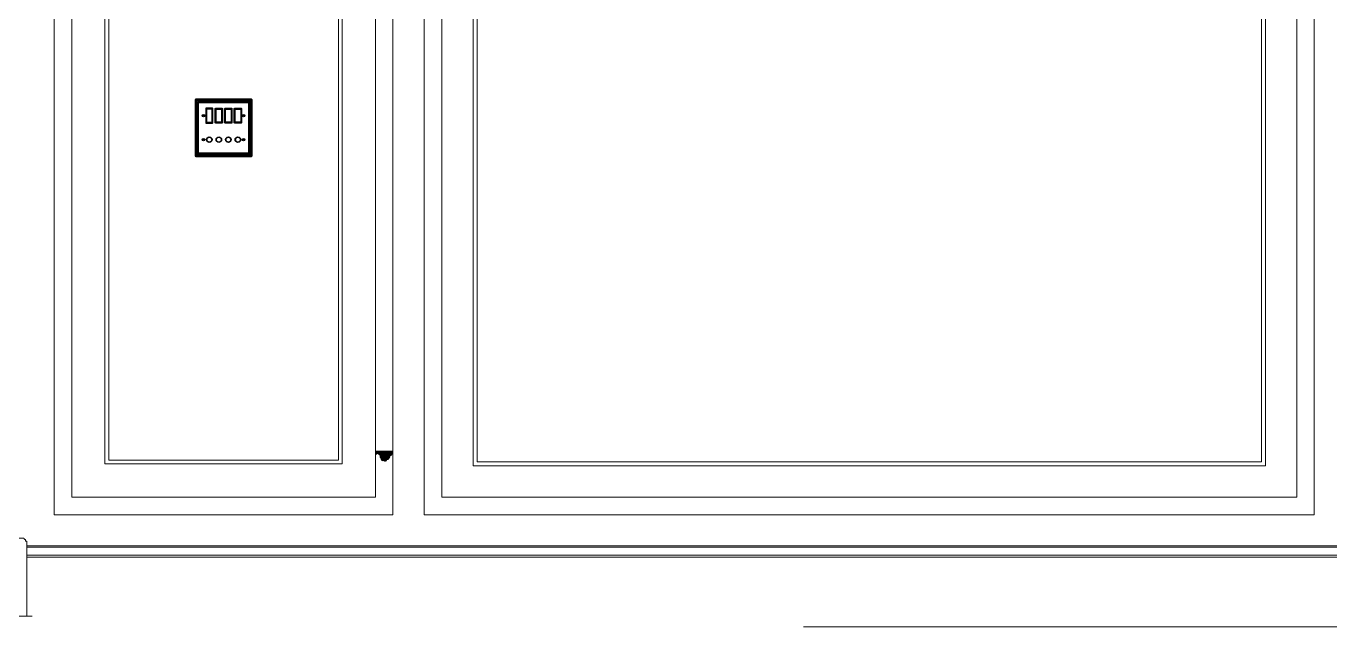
# Model space of a CAD drawing. Header units: inches. Extents: x -20583 to 399182, y -24453 to 525552.
# Drawn here: x 44933 to 48268, y 32907 to 34444 of the extents above; entities that cross this region are included whole.
import ezdxf

# ---------------------------------------------------------------- set-up
doc = ezdxf.new("R2010")
doc.units = ezdxf.units.IN
doc.header["$LTSCALE"] = 1000
doc.header["$MEASUREMENT"] = 0
doc.linetypes.add('DASHED', pattern=[0.75, 0.5, -0.25])
doc.linetypes.add('HIDDEN', pattern=[0.375, 0.25, -0.125])
for name, color, linetype in [('A-Hidden', 8, 'HIDDEN'), ('Layer1', 1, 'Continuous'), ('Layer7', 8, 'Continuous'), ('WOOD', 23, 'Continuous'), ('WOOD 01', 34, 'Continuous')]:
    doc.layers.add(name, color=color, linetype=linetype)
for name, color, linetype, lineweight in [('DIM 2', 3, 'Continuous', 18), ('Fabric', 253, 'Continuous', 0), ('GRC', 41, 'Continuous', 0)]:
    doc.layers.add(name, color=color, linetype=linetype, lineweight=lineweight)

# ---------------------------------------------------------------- blocks, each defined once
blk = doc.blocks.new('8 gang wandsworth')
at = {"layer": 'Layer7', "color": 1}
for p, q in [((88639.5, 79187.6), (88646.1, 79187.6)), ((88639.5, 79187), (88646.1, 79187)), ((88748.6, 79187.6), (88742, 79187.6)), ((88748.6, 79187), (88742, 79187)), ((88639.5, 79126.4), (88646.1, 79126.4)), ((88639.5, 79125.9), (88646.1, 79125.9)), ((88748.6, 79126.4), (88742, 79126.4)), ((88748.6, 79125.9), (88742, 79125.9))]:
    blk.add_line(p, q, dxfattribs=at)
for points in [[(88623.1, 79083.3), (88765.1, 79083.3, 0.414214), (88767.1, 79085.3), (88767.1, 79227.3, 0.414214), (88765.1, 79229.3), (88623.1, 79229.3, 0.414214), (88621.1, 79227.3), (88621.1, 79085.3, 0.414214)], [(88630.1, 79222.8), (88758.1, 79222.8, -0.414214), (88760.1, 79220.8), (88760.1, 79091.8, -0.414214), (88758.1, 79089.8), (88630.1, 79089.8, -0.414214), (88628.1, 79091.8), (88628.1, 79220.8, -0.414214)], [(88665.7, 79206.4), (88649.3, 79206.4, 0.414214), (88648.3, 79205.4), (88648.3, 79169.4, 0.414214), (88649.3, 79168.4), (88665.7, 79168.4, 0.414214), (88666.7, 79169.4), (88666.7, 79205.4, 0.414214)], [(88673.7, 79206.4), (88690.1, 79206.4, -0.414214), (88691.1, 79205.4), (88691.1, 79169.4, -0.414214), (88690.1, 79168.4), (88673.7, 79168.4, -0.414214), (88672.7, 79169.4), (88672.7, 79205.4, -0.414214)], [(88698.1, 79206.4), (88714.5, 79206.4, -0.414214), (88715.5, 79205.4), (88715.5, 79169.4, -0.414214), (88714.5, 79168.4), (88698.1, 79168.4, -0.414214), (88697.1, 79169.4), (88697.1, 79205.4, -0.414214)], [(88722.5, 79206.4), (88738.9, 79206.4, -0.414214), (88739.9, 79205.4), (88739.9, 79169.4, -0.414214), (88738.9, 79168.4), (88722.5, 79168.4, -0.414214), (88721.5, 79169.4), (88721.5, 79205.4, -0.414214)]]:
    blk.add_lwpolyline(points, format="xyb", close=True, dxfattribs=at)
for points in [[(88623.1, 79085.3), (88765.1, 79085.3), (88765.1, 79227.3), (88623.1, 79227.3)], [(88630.1, 79220.8), (88758.1, 79220.8), (88758.1, 79091.8), (88630.1, 79091.8)], [(88664.7, 79204.4), (88650.3, 79204.4), (88650.3, 79170.4), (88664.7, 79170.4)], [(88674.7, 79204.4), (88689.1, 79204.4), (88689.1, 79170.4), (88674.7, 79170.4)], [(88699.1, 79204.4), (88713.5, 79204.4), (88713.5, 79170.4), (88699.1, 79170.4)], [(88723.5, 79204.4), (88737.9, 79204.4), (88737.9, 79170.4), (88723.5, 79170.4)]]:
    blk.add_lwpolyline(points, close=True, dxfattribs=at)
for centre, radius in [((88625.3, 79221.2), 1.74), ((88625.3, 79217.7), 1.74), ((88625.3, 79214.2), 1.74), ((88625.3, 79210.7), 1.74), ((88625.6, 79225), 1.74), ((88629.1, 79225), 1.74), ((88632.6, 79225), 1.74), ((88636.1, 79225), 1.74), ((88639.6, 79225), 1.74), ((88643.1, 79225), 1.74), ((88646.6, 79225), 1.74), ((88650.2, 79225), 1.74), ((88653.7, 79225), 1.74), ((88657.2, 79225), 1.74), ((88660.7, 79225), 1.74), ((88664.2, 79225), 1.74), ((88667.7, 79225), 1.74), ((88671.2, 79225), 1.74), ((88674.7, 79225), 1.74), ((88678.3, 79225), 1.74), ((88681.8, 79225), 1.74), ((88685.3, 79225), 1.74), ((88688.8, 79225), 1.74), ((88692.3, 79225), 1.74), ((88695.8, 79225), 1.74), ((88699.3, 79225), 1.74), ((88702.9, 79225), 1.74), ((88706.4, 79225), 1.74), ((88709.9, 79225), 1.74), ((88713.4, 79225), 1.74), ((88716.9, 79225), 1.74), ((88720.4, 79225), 1.74), ((88723.9, 79225), 1.74), ((88727.4, 79225), 1.74), ((88731, 79225), 1.74), ((88734.5, 79225), 1.74), ((88738, 79225), 1.74), ((88741.5, 79225), 1.74), ((88745, 79225), 1.74), ((88748.5, 79225), 1.74), ((88752, 79225), 1.74), ((88755.5, 79225), 1.74), ((88759.1, 79225), 1.74), ((88762.6, 79225), 1.74), ((88762.8, 79221.2), 1.74), ((88762.8, 79217.7), 1.74), ((88762.8, 79214.2), 1.74), ((88762.8, 79210.7), 1.74), ((88625.3, 79207.2), 1.74), ((88625.3, 79203.7), 1.74), ((88625.3, 79200.2), 1.74), ((88625.3, 79196.7), 1.74), ((88625.3, 79193.1), 1.74), ((88625.3, 79189.6), 1.74), ((88625.3, 79186.1), 1.74), ((88625.3, 79182.6), 1.74), ((88625.3, 79179.1), 1.74), ((88625.3, 79175.6), 1.74), ((88642.8, 79187.3), 3.3), ((88745.3, 79187.3), 3.3), ((88762.8, 79207.2), 1.74), ((88762.8, 79203.7), 1.74), ((88762.8, 79200.2), 1.74), ((88762.8, 79196.7), 1.74), ((88762.8, 79193.1), 1.74), ((88762.8, 79189.6), 1.74), ((88762.8, 79186.1), 1.74), ((88762.8, 79182.6), 1.74), ((88762.8, 79179.1), 1.74), ((88762.8, 79175.6), 1.74), ((88625.3, 79172.1), 1.74), ((88625.3, 79168.6), 1.74), ((88625.3, 79165), 1.74), ((88625.3, 79161.5), 1.74), ((88625.3, 79158), 1.74), ((88625.3, 79154.5), 1.74), ((88625.3, 79151), 1.74), ((88625.3, 79147.5), 1.74), ((88625.3, 79144), 1.74), ((88762.8, 79172.1), 1.74), ((88762.8, 79168.6), 1.74), ((88762.8, 79165), 1.74), ((88762.8, 79161.5), 1.74), ((88762.8, 79158), 1.74), ((88762.8, 79154.5), 1.74), ((88762.8, 79151), 1.74), ((88762.8, 79147.5), 1.74), ((88762.8, 79144), 1.74), ((88625.3, 79140.5), 1.74), ((88625.3, 79136.9), 1.74), ((88625.3, 79133.4), 1.74), ((88625.3, 79129.9), 1.74), ((88625.3, 79126.4), 1.74), ((88625.3, 79122.9), 1.74), ((88625.3, 79119.4), 1.74), ((88625.3, 79115.9), 1.74), ((88625.3, 79112.3), 1.74), ((88625.3, 79108.8), 1.74), ((88642.8, 79126.1), 3.3), ((88657.5, 79126), 7.21), ((88657.5, 79126), 6.21), ((88681.9, 79126), 7.21), ((88681.9, 79126), 6.21), ((88706.3, 79126), 7.21), ((88706.3, 79126), 6.21), ((88730.7, 79126), 7.21), ((88730.7, 79126), 6.21), ((88745.3, 79126.1), 3.3), ((88762.8, 79140.5), 1.74), ((88762.8, 79136.9), 1.74), ((88762.8, 79133.4), 1.74), ((88762.8, 79129.9), 1.74), ((88762.8, 79126.4), 1.74), ((88762.8, 79122.9), 1.74), ((88762.8, 79119.4), 1.74), ((88762.8, 79115.9), 1.74), ((88762.8, 79112.3), 1.74), ((88762.8, 79108.8), 1.74), ((88625.3, 79105.3), 1.74), ((88625.3, 79101.8), 1.74), ((88625.3, 79098.3), 1.74), ((88625.3, 79094.8), 1.74), ((88625.3, 79091.3), 1.74), ((88625.3, 79087.8), 1.74), ((88629.1, 79087.5), 1.74), ((88632.6, 79087.5), 1.74), ((88636.1, 79087.5), 1.74), ((88639.6, 79087.5), 1.74), ((88643.1, 79087.5), 1.74), ((88646.6, 79087.5), 1.74), ((88650.2, 79087.5), 1.74), ((88653.7, 79087.5), 1.74), ((88657.2, 79087.5), 1.74), ((88660.7, 79087.5), 1.74), ((88664.2, 79087.5), 1.74), ((88667.7, 79087.5), 1.74), ((88671.2, 79087.5), 1.74), ((88674.7, 79087.5), 1.74), ((88678.3, 79087.5), 1.74), ((88681.8, 79087.5), 1.74), ((88685.3, 79087.5), 1.74), ((88688.8, 79087.5), 1.74), ((88692.3, 79087.5), 1.74), ((88695.8, 79087.5), 1.74), ((88699.3, 79087.5), 1.74), ((88702.9, 79087.5), 1.74), ((88706.4, 79087.5), 1.74), ((88709.9, 79087.5), 1.74), ((88713.4, 79087.5), 1.74), ((88716.9, 79087.5), 1.74), ((88720.4, 79087.5), 1.74), ((88723.9, 79087.5), 1.74), ((88727.4, 79087.5), 1.74), ((88731, 79087.5), 1.74), ((88734.5, 79087.5), 1.74), ((88738, 79087.5), 1.74), ((88741.5, 79087.5), 1.74), ((88745, 79087.5), 1.74), ((88748.5, 79087.5), 1.74), ((88752, 79087.5), 1.74), ((88755.5, 79087.5), 1.74), ((88759.1, 79087.5), 1.74), ((88762.8, 79105.3), 1.74), ((88762.8, 79101.8), 1.74), ((88762.8, 79098.3), 1.74), ((88762.8, 79094.8), 1.74), ((88762.8, 79091.3), 1.74), ((88762.8, 79087.8), 1.74)]:
    blk.add_circle(centre, radius, dxfattribs=at)
blk = doc.blocks.new('RMF1342 sect')
at = {"layer": 'GRC', "lineweight": 0}
h = blk.add_hatch(dxfattribs=at)
h.set_pattern_fill('ANSI31,_O', color=256, scale=20)
h.set_pattern_definition([(45, (0, 0), (-1.76776695, 1.76776695), [])])
edge = h.paths.add_edge_path()
edge.add_line((-2713.2, -6244.9), (-2713.2, -6289.9))
edge.add_line((-2713.2, -6289.9), (-2709.3, -6289.9))
edge.add_arc((-2709.2, -6287.6), 2.21, 268.0946, 451.9054)
edge.add_arc((-2704.2, -6285.4), 5.06, 107.1893, 180.7657, ccw=False)
edge.add_line((-2705.7, -6280.5), (-2705.8, -6276.7))
edge.add_arc((-2700.2, -6263.1), 14.7, 247.8031, 278.2392)
edge.add_arc((-2701.5, -6273.6), 5.26, 310.2868, 351.5465)
edge.add_arc((-2694.4, -6271.1), 3.79, 240.6284, 403.9176)
edge.add_arc((-2693.2, -6264.5), 4.24, 291.1771, 452.4369)
edge.add_line((-2693.4, -6260.3), (-2693.4, -6256.8))
edge.add_arc((-2697.1, -6260.1), 4.98, 42.2863, 93.2734)
edge.add_arc((-2702.2, -6257.5), 5.36, 26.22, 55.8652)
edge.add_line((-2699.2, -6253.1), (-2704, -6253.1))
edge.add_line((-2704, -6253.1), (-2704, -6251.1))
edge.add_line((-2704, -6251.1), (-2704, -6249.8))
edge.add_arc((-2701.7, -6245), 5.33, 178.1119, 243.5872, ccw=False)
edge.add_arc((-2710.1, -6018.5), 226.4, 269.2109, 270.7891, ccw=False)
at = {"layer": 'Layer1'}
blk.add_lwpolyline([(-2713.2, -6244.9), (-2713.2, -6289.9), (-2709.3, -6289.9, 1.033821), (-2709.3, -6285.4, -0.332541), (-2705.7, -6280.5, 5.146619), (-2705.7, -6280.5), (-2705.8, -6276.7, 0.133589), (-2698.1, -6277.7, 0.182), (-2696.3, -6274.4, 0.863857), (-2691.7, -6268.5, 0.848511), (-2693.4, -6260.3), (-2693.4, -6256.8, 0.226218), (-2697.4, -6255.2, 0.130078), (-2699.2, -6253.1), (-2704, -6253.1), (-2704, -6251.1), (-2704, -6251.1), (-2704, -6249.8, -0.293725), (-2707, -6244.9, -0.006887)], format="xyb", close=True, dxfattribs=at)
blk = doc.blocks.new('WD-13 NEW')
at = {"layer": 'WOOD', "lineweight": 0}
blk.add_line((371461.5, 109262.9), (373361.2, 109262.9), dxfattribs=at)
blk.add_lwpolyline([(371475.2, 109262.9), (371475.2, 109262.9), (371475.2, 109455.3), (371479, 109455.3), (371479, 109459.3, 0.423814), (371482.5, 109462.9), (371482.5, 109462.9), (371610.5, 109462.9, 0.430156), (371614.1, 109459.3), (371614.1, 109455.3), (371615.5, 109455.3), (371615.5, 109262.9), (371475.2, 109262.9)], format="xyb", dxfattribs=at)

msp = doc.modelspace()

# ---------------------------------------------------------------- linework, layer by layer
at = {"layer": 'A-Hidden', "linetype": 'DASHED', "lineweight": 0, "ltscale": 10}
msp.add_line((51921.8, 32906.8, 0), (42603.5, 32906.8, 0), dxfattribs=at)
at = {"layer": 'GRC', "lineweight": 0, "elevation": 0}
for points in [[(45871.7, 33193.6), (45005, 33193.9), (45005, 35978.9), (45871.7, 35978.9)], [(48228.3, 35978.9), (45951.7, 35978.9), (45951.7, 33193.9), (48228.3, 33193.9)], [(45826.7, 33238.9), (45050, 33238.9), (45050, 35933.9), (45826.7, 35933.9)], [(48183.3, 35933.9), (45996.7, 35933.9), (45996.7, 33238.9), (48183.3, 33238.9)], [(48103.3, 35853.9), (46076.7, 35853.9), (46076.7, 33318.9), (48103.3, 33318.9)], [(45741.9, 33323.7), (45134.8, 33323.7), (45134.8, 35849.1), (45741.9, 35849.1)], [(45731.9, 33333.7), (45144.8, 33333.7), (45144.8, 35839.1), (45731.9, 35839.1)], [(48093.3, 35843.9), (46086.7, 35843.9), (46086.7, 33328.9), (48093.3, 33328.9)]]:
    msp.add_lwpolyline(points, close=True, dxfattribs=at)
at = {"layer": 'WOOD 01', "lineweight": 0, "ltscale": 500}
for p, q in [((49241, 33113.9, 0), (44935, 33113.9, 0)), ((49241, 33110.9, 0), (44935, 33110.9, 0)), ((49241, 33090.1, 0), (44935, 33090.1, 0)), ((49241, 33085.3, 0), (44935, 33085.3, 0))]:
    msp.add_line(p, q, dxfattribs=at)

# ---------------------------------------------------------------- block references
at = {"layer": 'DIM 2', "xscale": -1, "rotation": 359.9999999999999}
msp.add_blockref('WD-13 NEW', (416410.3, -76329, 0), dxfattribs=at)
at = {"layer": 'Fabric', "color": 1, "lineweight": 0, "rotation": 270}
msp.add_blockref('RMF1342 sect', (52116.5, 30642.3, 0), dxfattribs=at)
at = {"layer": 'Layer7'}
msp.add_blockref('8 gang wandsworth', (-43255.7, -44972.7, 0), dxfattribs=at)

doc.saveas('drawing.dxf')
